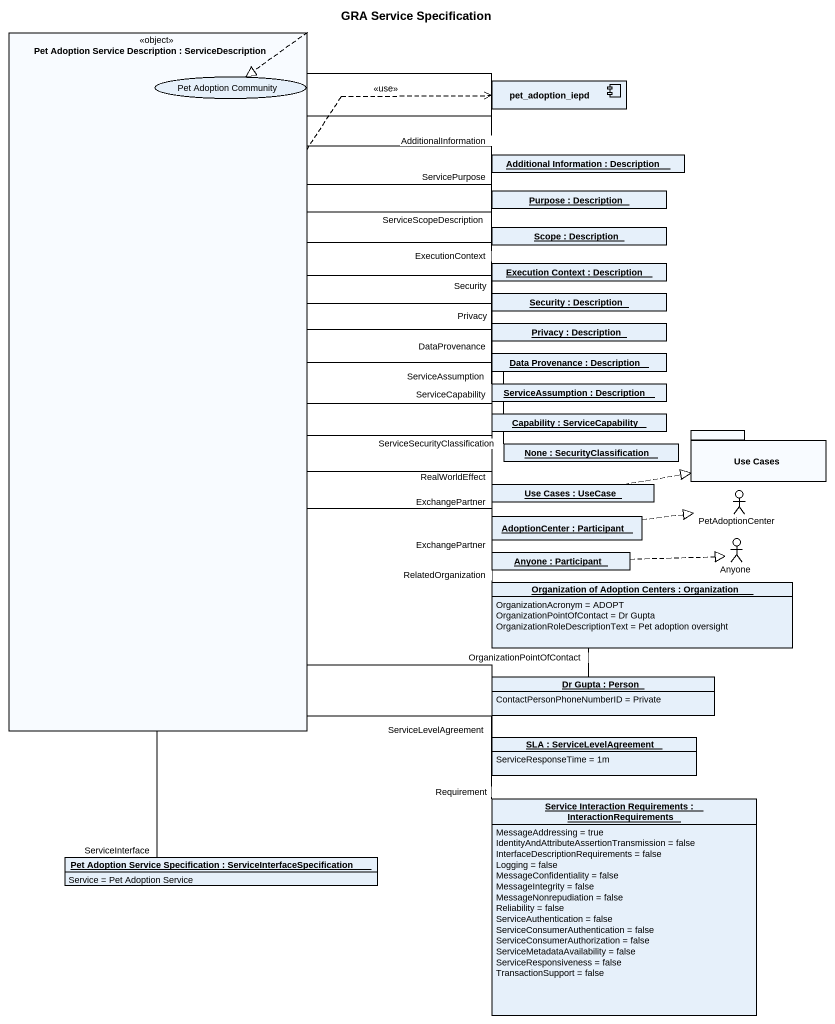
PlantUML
@startuml
title GRA Service Specification
allowmixing
hide circle
hide empty members
rectangle "Pet Adoption Service Description : ServiceDescription" as Pet_Adoption_Service <<object>> {
  usecase "Pet Adoption Community" as Pet_Adoption_Community
}
component pet_adoption_iepd
object "Additional Information : Description" as Additional_Information
object "Purpose : Description" as Purpose
object "Scope : Description" as Scope
object "Execution Context : Description" as Execution_Context
object "Security : Description" as Security
object "Privacy : Description" as Privacy
object "Data Provenance : Description" as Data_Provenance
object "ServiceAssumption : Description" as ServiceAssumption
object "Capability : ServiceCapability" as Capability
package "Use Cases" as Use_Cases {
}
object "None : SecurityClassification" as None
object "Use Cases : UseCase" as Use_Cases_2
actor PetAdoptionCenter
object "AdoptionCenter : Participant" as AdoptionCenter
actor Anyone
object "Organization of Adoption Centers : Organization" as Organization_of_Adoption {
  OrganizationAcronym = ADOPT
  OrganizationPointOfContact = Dr Gupta
  OrganizationRoleDescriptionText = Pet adoption oversight
}
object "Anyone : Participant" as Anyone_2
object "Dr Gupta : Person" as Dr_Gupta {
  ContactPersonPhoneNumberID = Private
}
object "SLA : ServiceLevelAgreement" as SLA {
  ServiceResponseTime = 1m
}
object "Service Interaction Requirements : InteractionRequirements" as Service_Interaction {
  MessageAddressing = true
  IdentityAndAttributeAssertionTransmission = false
  InterfaceDescriptionRequirements = false
  Logging = false
  MessageConfidentiality = false
  MessageIntegrity = false
  MessageNonrepudiation = false
  Reliability = false
  ServiceAuthentication = false
  ServiceConsumerAuthentication = false
  ServiceConsumerAuthorization = false
  ServiceMetadataAvailability = false
  ServiceResponsiveness = false
  TransactionSupport = false
}
object "Pet Adoption Service Specification : ServiceInterfaceSpecification" as Pet_Adoption_Service_2 {
  Service = Pet Adoption Service
}
Pet_Adoption_Service .up.|> Pet_Adoption_Community
Pet_Adoption_Service .up.> pet_adoption_iepd : <<use>>
Pet_Adoption_Service -right- Data_Provenance : DataProvenance
Pet_Adoption_Service -right- Capability : ServiceCapability
Pet_Adoption_Service -right- Use_Cases_2 : RealWorldEffect
Pet_Adoption_Service -right- AdoptionCenter : ExchangePartner
Pet_Adoption_Service -right- Organization_of_Adoption : RelatedOrganization
Pet_Adoption_Service -right- Anyone_2 : ExchangePartner
Pet_Adoption_Service -- SLA : ServiceLevelAgreement
Pet_Adoption_Service -- Pet_Adoption_Service_2 : ServiceInterface
Additional_Information -left- Pet_Adoption_Service : AdditionalInformation
Purpose -left- Pet_Adoption_Service : ServicePurpose
Scope -left- Pet_Adoption_Service : ServiceScopeDescription
Execution_Context -left- Pet_Adoption_Service : ExecutionContext
Security -left- Pet_Adoption_Service : Security
Privacy -left- Pet_Adoption_Service : Privacy
ServiceAssumption -left- Pet_Adoption_Service : ServiceAssumption
None -left- Pet_Adoption_Service : ServiceSecurityClassification
Use_Cases_2 .right.|> Use_Cases
AdoptionCenter .right.|> PetAdoptionCenter
Organization_of_Adoption -- Dr_Gupta : OrganizationPointOfContact
Anyone_2 .right.|> Anyone
Service_Interaction -up- Pet_Adoption_Service : Requirement
@enduml
